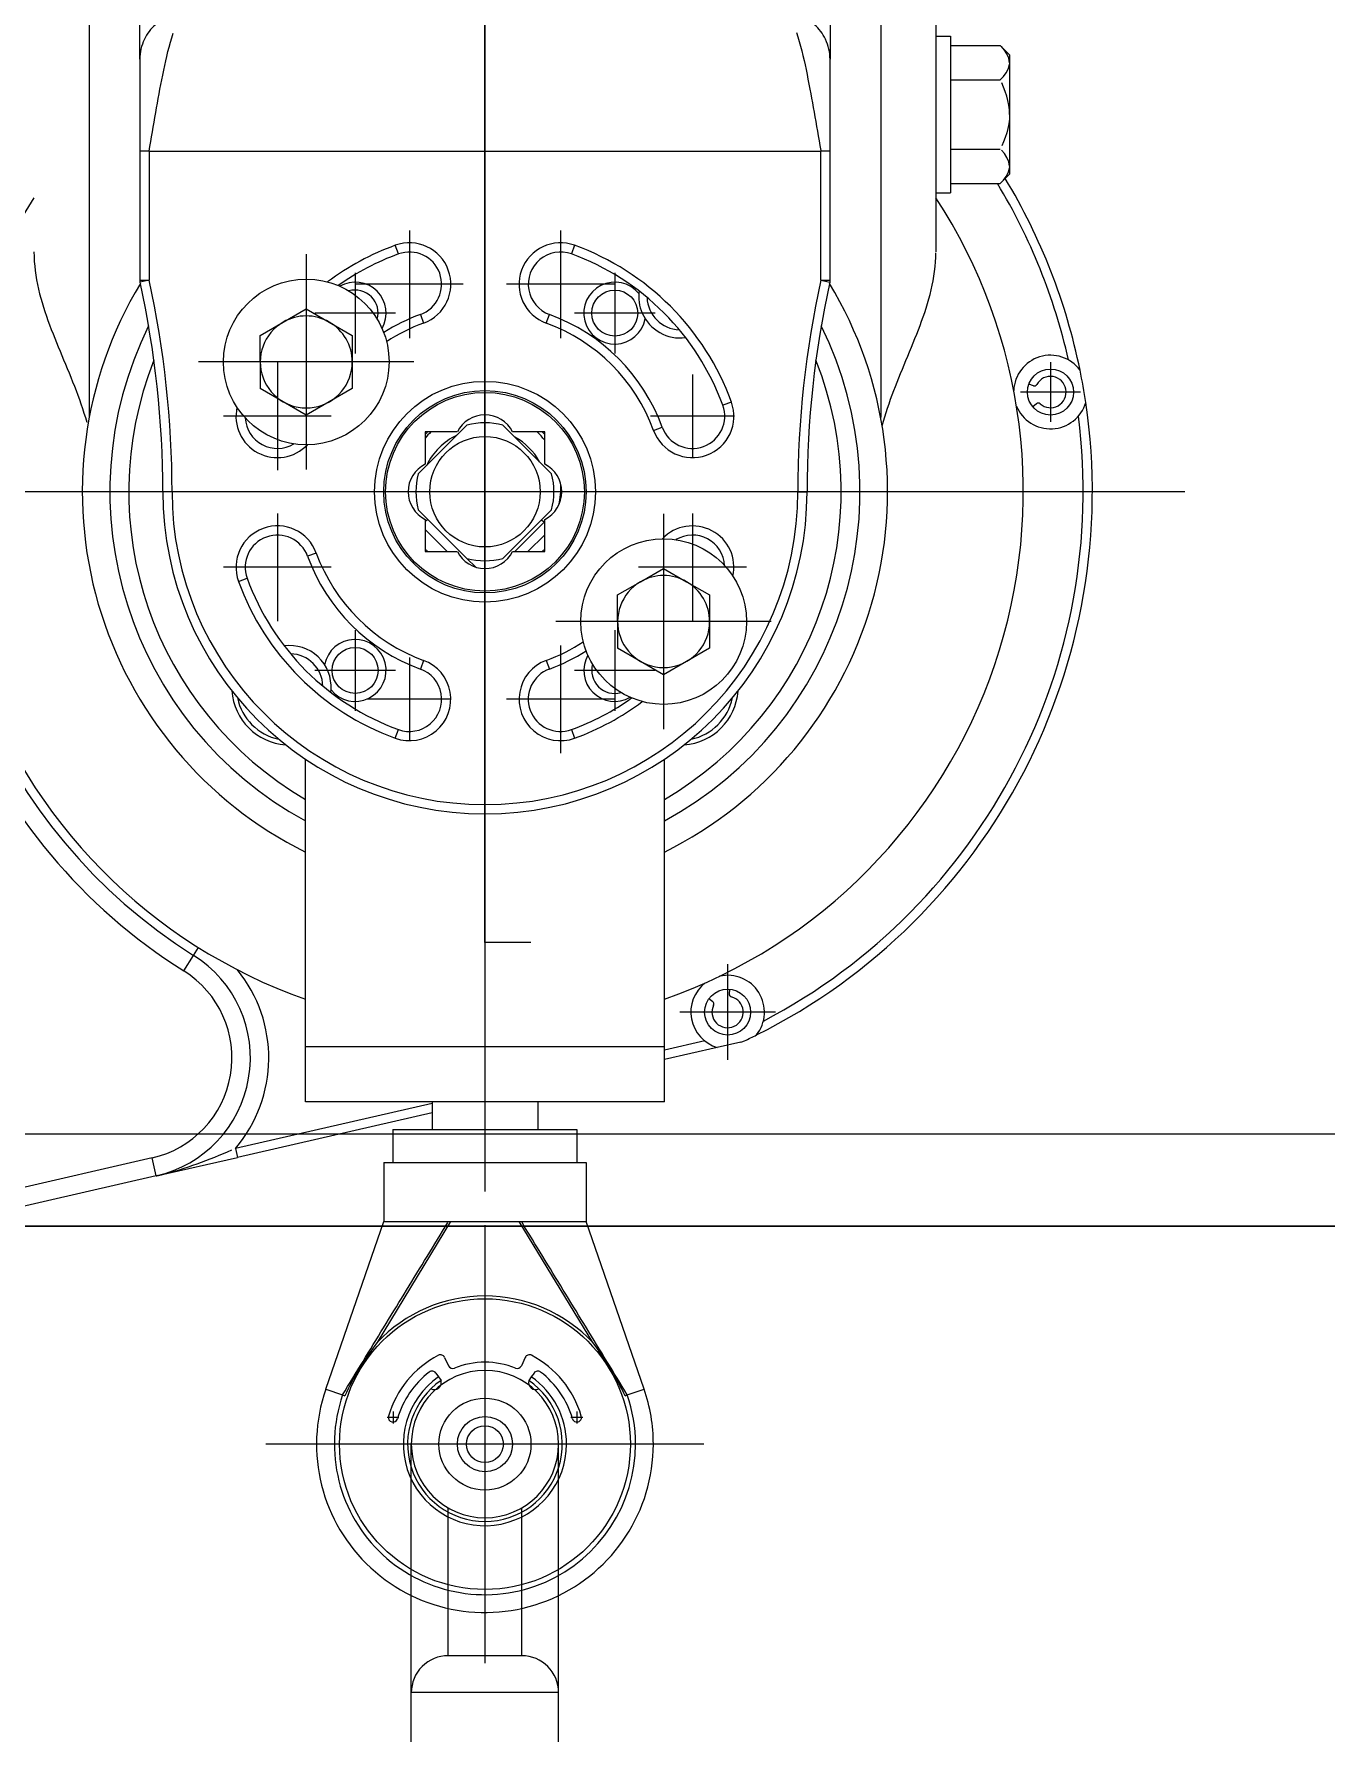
# Model space of a CAD drawing. Header units: metres. Extents: x -0.64 to 0.89, y -0.01 to 0.61.
# Drawn here: x 0.323991 to 0.326798, y 0.252328 to 0.256021 of the extents above; entities that cross this region are included whole.
import ezdxf
from ezdxf.xclip import XClip

# ---------------------------------------------------------------- set-up
doc = ezdxf.new("R2010")
doc.units = ezdxf.units.M
doc.header["$MEASUREMENT"] = 0
doc.header["$XCLIPFRAME"] = 0
doc.linetypes.add('DASHDOT', pattern=[1, 0.5, -0.25, 0, -0.25])
doc.linetypes.add('Strich 2', pattern=[0.0028222222222216, 0.0014111111111108, -0.0014111111111108])
for name, color, linetype in [('010 Aussenwände', 7, 'Continuous'), ('011_Stift 1.Grau', 7, 'Continuous'), ('015 Innenwände', 7, 'Continuous'), ('030 Bodenaufbauten', 7, 'Continuous'), ('051 Brüstung', 7, 'Continuous'), ('250 Abbildungen _ Grafiken', 7, 'Continuous')]:
    doc.layers.add(name, color=color, linetype=linetype)

# ---------------------------------------------------------------- blocks, each defined once
blk = doc.blocks.new('Zeichnung_3_2', base_point=(-2.970789108152893, 0.2078478095782649))
at = {"layer": '010 Aussenwände', "color": 7, "linetype": 'Continuous', "lineweight": 13, "ltscale": 1000}
for p, q in [((0.3249706747587522, 0.2540460521669504), (0.3249706747587522, 0.2568460539019986)), ((0.3250706759381997, 0.2540460521669504), (0.3249706747587522, 0.2540460521669504))]:
    blk.add_line(p, q, dxfattribs=at)
at = {"layer": '011_Stift 1.Grau', "color": 7, "linetype": 'Continuous', "lineweight": 13, "ltscale": 1000}
blk.add_line((0.3245806795457513, 0.253820120215625), (0.3253606793585972, 0.253820120215625), dxfattribs=at)
at = {"layer": '015 Innenwände', "color": 7, "linetype": 'Continuous', "lineweight": 13, "ltscale": 1000}
blk.add_line((0.3127566352079056, 0.2534300780684034), (0.3326584469077613, 0.2534300780684034), dxfattribs=at)
at = {"layer": '030 Bodenaufbauten', "color": 7, "linetype": 'Strich 2', "lineweight": 13, "ltscale": 1000}
blk.add_line((0.3333584489059973, 0.2536300804272983), (0.3165584478825528, 0.2536300804272983), dxfattribs=at)
at = {"layer": '051 Brüstung', "color": 7, "linetype": 'Continuous', "lineweight": 13, "ltscale": 1000}
blk.add_line((0.3326584469077613, 0.2534300780684034), (0.316876067398376, 0.2534300780684034), dxfattribs=at)
at = {"layer": '250 Abbildungen _ Grafiken', "color": 7, "linetype": 'DASHDOT', "lineweight": 13, "ltscale": 1000}
for p, q in [((0.3249706716298042, 0.2565470735296662), (0.3249706716298042, 0.2535050726950929)), ((0.3248065176286355, 0.2555941179848072), (0.3248065176286355, 0.2553601196054274)), ((0.3251348569204533, 0.2555941179848072), (0.3251348569204533, 0.2553601196054274)), ((0.3245823535329542, 0.2555422118657254), (0.3245823535329542, 0.2550742088490697)), ((0.3246885406426823, 0.2555019172728304), (0.3246885406426823, 0.2553268839193169)), ((0.3252528151327183, 0.2555019172728304), (0.3252528151327183, 0.2553268839193169)), ((0.3249235152538514, 0.2554771203595913), (0.3246895168744716, 0.2554771203595913)), ((0.3252518545456692, 0.2554771203595913), (0.3250178561662894, 0.2554771203595913)), ((0.324776057319439, 0.2554144005960737), (0.3246010239659255, 0.2554144005960737)), ((0.325340331809475, 0.2554144005960737), (0.3251652984559616, 0.2554144005960737)), ((0.324816355041282, 0.2553082103573976), (0.3243483551535745, 0.2553082103573976)), ((0.3245196337694365, 0.2553072372545563), (0.3245196337694365, 0.2550732357462284)), ((0.3261997192920626, 0.2553077879494118), (0.3261997192920626, 0.2551777895450782)), ((0.3254217376507043, 0.2552812356963208), (0.3254217376507043, 0.255099237304464)), ((0.3262647200587034, 0.2552427871827709), (0.3261347216543697, 0.2552427871827709)), ((0.3246366345236005, 0.2551902365003924), (0.3244026330152727, 0.2551902365003924)), ((0.3255127368466326, 0.2551902365003924), (0.3253307384547759, 0.2551902365003924)), ((0.3264916720470908, 0.2550260731123796), (0.3234496743414656, 0.2550260731123796)), ((0.3245196337694365, 0.2549788979627385), (0.3245196337694365, 0.2547448964544107)), ((0.3253590116292905, 0.2549779373756893), (0.3253590116292905, 0.2545099374879818)), ((0.3254217376507043, 0.2549788979627385), (0.3254217376507043, 0.2547448964544107)), ((0.3246366345236005, 0.2548618972085746), (0.3244026330152727, 0.2548618972085746)), ((0.3255387384048681, 0.2548618972085746), (0.3253047368965403, 0.2548618972085746)), ((0.3255930100086702, 0.2547439358673615), (0.3251250101209627, 0.2547439358673615)), ((0.3246885406426823, 0.2547252623054422), (0.3246885406426823, 0.2545502289519287)), ((0.3252528151327183, 0.2547252623054422), (0.3252528151327183, 0.2545502289519287)), ((0.3251348569204533, 0.2546920141035395), (0.3251348569204533, 0.2544580157241597)), ((0.324776057319439, 0.2546377456286855), (0.3246010239659255, 0.2546377456286855)), ((0.3248065176286355, 0.2546660156742521), (0.3248065176286355, 0.2544840141534472)), ((0.325340331809475, 0.2546377456286855), (0.3251652984559616, 0.2546377456286855)), ((0.3248975168245639, 0.2545750133493756), (0.3247155153037591, 0.2545750133493756)), ((0.3252518545456692, 0.2545750133493756), (0.3250178561662894, 0.2545750133493756)), ((0.3254981090145326, 0.2539990021752311), (0.3254981090145326, 0.2537910022251388)), ((0.3256021089895787, 0.2538950022001849), (0.3253941090394864, 0.2538950022001849)), ((0.3249706778877003, 0.25343187408458), (0.3249706778877003, 0.2524802733742235)), ((0.3249706810166483, 0.253164073679494), (0.3249706810166483, 0.2527480737793095)), ((0.3247839015921822, 0.2530139842997776), (0.3247579031628948, 0.2530139842997776)), ((0.3247709039420125, 0.2530269850788954), (0.3247709039420125, 0.2530009835206599)), ((0.3251834557414539, 0.2530139842997776), (0.3251574541832183, 0.2530139842997776)), ((0.3251704549623361, 0.2530269850788954), (0.3251704549623361, 0.2530009835206599)), ((0.3254464782428785, 0.2529560737294018), (0.324494877532522, 0.2529560737294018)), ((0.3251786809667406, 0.2529560737294018), (0.324762681066556, 0.2529560737294018))]:
    blk.add_line(p, q, dxfattribs=at)
at = {"layer": '250 Abbildungen _ Grafiken', "color": 7, "linetype": 'Continuous', "lineweight": 13, "ltscale": 1000}
for p, q in [((0.3241106740023483, 0.2563460730363457), (0.3241106740023483, 0.2551873703839852)), ((0.3258306723862081, 0.2563460730363457), (0.3258306723862081, 0.2551874235761019)), ((0.3259506738015451, 0.2563460730363457), (0.3259506738015451, 0.2559421665203465)), ((0.3242206846865847, 0.2559663877071457), (0.3242206846865847, 0.2562460655990021)), ((0.3257206867335561, 0.2562460655990021), (0.3257206867335561, 0.2559660654254973)), ((0.3259506738015451, 0.2560160754020652), (0.3259826735531787, 0.2560160754020652)), ((0.3259506738015451, 0.2560160754020652), (0.3259506738015451, 0.2556760745208919)), ((0.3259826735531787, 0.2560160754020652), (0.3259826735531787, 0.2556760745208919)), ((0.3242206846865847, 0.2559660654254973), (0.3242206846865847, 0.2557660661955504)), ((0.3257206867335561, 0.2557660661955504), (0.3257206867335561, 0.2559660654254973)), ((0.3259826735531787, 0.2559961846793571), (0.3259826735531787, 0.2559211306026549)), ((0.3259826735531787, 0.2559961846793571), (0.326090562810642, 0.2559961846793571)), ((0.3261106725597129, 0.2559760749302862), (0.326090562810642, 0.2559961846793571)), ((0.3261106725597129, 0.2559760749302862), (0.3261106725597129, 0.255958656076532)), ((0.3261106725597129, 0.255958656076532), (0.3261106725597129, 0.2558460733970045)), ((0.3259826735531787, 0.2559211306026549), (0.3259826735531787, 0.2557710193203022)), ((0.3259826735531787, 0.2559211306026549), (0.326090562810642, 0.2559211306026549)), ((0.3261106725597129, 0.2558460733970045), (0.3261106725597129, 0.255733490717477)), ((0.3242206846865847, 0.2557660661955504), (0.3242206846865847, 0.2554859565088642)), ((0.3242406849224742, 0.2557660661955504), (0.3242206846865847, 0.2557660661955504)), ((0.3242406849224742, 0.2557660661955504), (0.3257006864976666, 0.2557660661955504)), ((0.3242406849224742, 0.2557660661955504), (0.3242406849224742, 0.2554859565088642)), ((0.3257006864976666, 0.2554859565088642), (0.3257006864976666, 0.2557660661955504)), ((0.3257206867335561, 0.2557660661955504), (0.3257006864976666, 0.2557660661955504)), ((0.3257206867335561, 0.2554859565088642), (0.3257206867335561, 0.2557660661955504)), ((0.3259506738015451, 0.2557499834026106), (0.3259506738015451, 0.2555473214378793)), ((0.3259826735531787, 0.2557710193203022), (0.3259826735531787, 0.2556959621146518)), ((0.3259826735531787, 0.2557710193203022), (0.326090562810642, 0.2557710193203022)), ((0.3261106725597129, 0.2557160749926709), (0.326090562810642, 0.2556959621146518)), ((0.3261106725597129, 0.255733490717477), (0.3261106725597129, 0.2557160749926709)), ((0.3259506738015451, 0.2556760745208919), (0.3259826735531787, 0.2556760745208919)), ((0.3259826735531787, 0.2556959621146518), (0.326090562810642, 0.2556959621146518)), ((0.3247825749182121, 0.2555428971053468), (0.3247757350377906, 0.2555616926962397)), ((0.3251656363823502, 0.2555616926962397), (0.3251587965019287, 0.2555428971053468)), ((0.3242206846865847, 0.2554859565088642), (0.3242406849224742, 0.2554859565088642)), ((0.3242406849224742, 0.2554859565088642), (0.324221154028791, 0.2554816604632014)), ((0.3257006864976666, 0.2554859565088642), (0.3257202173913497, 0.2554816604632014)), ((0.3257006864976666, 0.2554859565088642), (0.3257206867335561, 0.2554859565088642)), ((0.3245323529432305, 0.2553948133813259), (0.3245823535329542, 0.2554236810559686)), ((0.3245823535329542, 0.2554236810559686), (0.3246323541226779, 0.2553948133813259)), ((0.3248304572101109, 0.2554113404848878), (0.3248372970905324, 0.2553925480229429)), ((0.3251040743296084, 0.2553925480229429), (0.3251109142100299, 0.2554113404848878)), ((0.3244823523535068, 0.2553659457066831), (0.3245323529432305, 0.2553948133813259)), ((0.3246323541226779, 0.2553948133813259), (0.3246823547124016, 0.2553659457066831)), ((0.3244823523535068, 0.2553082103573976), (0.3244823523535068, 0.2553659457066831)), ((0.3246823547124016, 0.2553659457066831), (0.3246823547124016, 0.2553082103573976)), ((0.3244823523535068, 0.2553082103573976), (0.3244823523535068, 0.2552504750081121)), ((0.3246823547124016, 0.2553082103573976), (0.3246823547124016, 0.2552504750081121)), ((0.3261625567761584, 0.2552563136251599), (0.3261527350082521, 0.2552598900127728)), ((0.3245323529432305, 0.2552216073334693), (0.3244823523535068, 0.2552504750081121)), ((0.3245823535329542, 0.2551927396588266), (0.3245323529432305, 0.2552216073334693)), ((0.3246323541226779, 0.2552216073334693), (0.3245823535329542, 0.2551927396588266)), ((0.3246823547124016, 0.2552504750081121), (0.3246323541226779, 0.2552216073334693)), ((0.3255063099873527, 0.2552210190912373), (0.3254875175254077, 0.2552141792108158)), ((0.3261694248171123, 0.2552173676088714), (0.3261614178390708, 0.2552106497574235)), ((0.3248258420117477, 0.255065084836577), (0.3249316724213989, 0.2551709152462281)), ((0.3248406794833666, 0.2551560746456613), (0.3248406794833666, 0.255086073820048)), ((0.3249106771800318, 0.2551560746456613), (0.3248406794833666, 0.2551560746456613)), ((0.3250096896118977, 0.2551709152462281), (0.3251155200215489, 0.255065084836577)), ((0.325100679420982, 0.2551560746456613), (0.3250306785953687, 0.2551560746456613)), ((0.325100679420982, 0.255086073820048), (0.325100679420982, 0.2551560746456613)), ((0.3253371653140558, 0.2551594539095474), (0.3253559609049488, 0.255166293789969)), ((0.3242906855121979, 0.2550260668544835), (0.3242706852763084, 0.2550260668544835)), ((0.3256506859079429, 0.2550260668544835), (0.3256706861438324, 0.2550260668544835)), ((0.3249316724213989, 0.254881237236427), (0.3248258420117477, 0.2549870676460781)), ((0.3248473722291001, 0.2549655351325055), (0.3248406784929481, 0.2549616702249908)), ((0.3248406794833666, 0.2549660724047111), (0.3248406794833666, 0.2548960747080459)), ((0.3251155200215489, 0.2549870676460781), (0.3250096896118977, 0.254881237236427)), ((0.3251006782676114, 0.2549593874475066), (0.3250925392687956, 0.2549640863240556)), ((0.325100679420982, 0.2548960747080459), (0.325100679420982, 0.2549660724047111)), ((0.3248406763544186, 0.2549438881630877), (0.3248884898094604, 0.2548960747080459)), ((0.3250357662648863, 0.2548960747080459), (0.325099662512868, 0.2549599740849757)), ((0.3250640488262451, 0.2548960747080459), (0.3251006762920339, 0.2549327021738348)), ((0.324604206106085, 0.2548926797994195), (0.324585410515192, 0.2548858399189979)), ((0.3248406794833666, 0.2548960747080459), (0.3249106771800318, 0.2548960747080459)), ((0.3250306785953687, 0.2548960747080459), (0.325100679420982, 0.2548960747080459)), ((0.3249316411319185, 0.2548812090758946), (0.3249507496176158, 0.2548621005901973)), ((0.3253090110395668, 0.2548305388912898), (0.3253590116292905, 0.2548594065659325)), ((0.3253590116292905, 0.2548594065659325), (0.3254090090900661, 0.2548305388912898)), ((0.3244350614327881, 0.2548311146177297), (0.3244538538947331, 0.2548379544981512)), ((0.325259010449843, 0.254801671216647), (0.3253090110395668, 0.2548305388912898)), ((0.3254090090900661, 0.2548305388912898), (0.3254590096797899, 0.254801671216647)), ((0.325259010449843, 0.2547439358673615), (0.325259010449843, 0.254801671216647)), ((0.3254590096797899, 0.254801671216647), (0.3254590096797899, 0.2547439358673615)), ((0.325259010449843, 0.2547439358673615), (0.325259010449843, 0.254686200518076)), ((0.3254590096797899, 0.2547439358673615), (0.3254590096797899, 0.254686200518076)), ((0.3253090110395668, 0.2546573328434333), (0.325259010449843, 0.254686200518076)), ((0.3254590096797899, 0.254686200518076), (0.3254090090900661, 0.2546573328434333)), ((0.3248372970905324, 0.2546595856860241), (0.3248304572101109, 0.2546407932240791)), ((0.3251040743296084, 0.2546595856860241), (0.3251109142100299, 0.2546407932240791)), ((0.3253590116292905, 0.2546284651687906), (0.3253090110395668, 0.2546573328434333)), ((0.3254090090900661, 0.2546573328434333), (0.3253590116292905, 0.2546284651687906)), ((0.3247757350377906, 0.2544904410127272), (0.3247825749182121, 0.2545092366036201)), ((0.3251587965019287, 0.2545092366036201), (0.3251656363823502, 0.2544904410127272)), ((0.3245806795457513, 0.2537000749950155), (0.3245806795457513, 0.2544447802739388)), ((0.3253606793585972, 0.2537000749950155), (0.3253606793585972, 0.2544447708870946)), ((0.3243163992072134, 0.2539845276615851), (0.3243376791828524, 0.2540184016530963)), ((0.3243376791828524, 0.2540184016530963), (0.3243483144772499, 0.2540353323909559)), ((0.3255024645102081, 0.253944811924078), (0.3255015539863276, 0.2539343987849917)), ((0.3254657118864975, 0.2539176870734952), (0.3254571510846525, 0.2539236821379451)), ((0.3254482429695746, 0.2538324451419655), (0.3253606762296493, 0.2538123917139593)), ((0.3254756775860138, 0.2538182115573189), (0.3253606762296493, 0.2537918720726947)), ((0.3255267169864877, 0.2538299013072067), (0.3254756775860138, 0.2538182115573189)), ((0.3248556765313357, 0.2536967301495577), (0.3244284624813659, 0.2535988848153117)), ((0.3248556765313357, 0.2536762136372411), (0.3244329243612749, 0.2535793883400571)), ((0.3249706778877003, 0.2537000749950155), (0.3245806795457513, 0.2537000749950155)), ((0.3248556796602838, 0.2537000749950155), (0.3248556796602838, 0.253640074287347)), ((0.3253606793585972, 0.2537000749950155), (0.3249706778877003, 0.2537000749950155)), ((0.3250856792440648, 0.2537000749950155), (0.3250856792440648, 0.253640074287347)), ((0.3247706786577534, 0.253640074287347), (0.3251706771176471, 0.253640074287347)), ((0.3247706786577534, 0.253640074287347), (0.3247706786577534, 0.2535680740639344)), ((0.3251706771176471, 0.253640074287347), (0.3251706771176471, 0.2535680740639344)), ((0.3244284624813659, 0.2535988848153117), (0.3244329243612749, 0.2535793883400571)), ((0.3242475029002594, 0.2535779584108016), (0.3239336475089316, 0.2535060739584666)), ((0.3242564329179735, 0.2535389654602924), (0.3242475029002594, 0.2535779584108016)), ((0.3242598184397558, 0.253539741439407), (0.3244329243612749, 0.2535793883400571)), ((0.3247506784218639, 0.2535680740639344), (0.3251906773535366, 0.2535680740639344)), ((0.3247506784218639, 0.2535680740639344), (0.3247506784218639, 0.2534400750574001)), ((0.3251906773535366, 0.2535680740639344), (0.3251906773535366, 0.2534400750574001)), ((0.3242564329179735, 0.2535389654602924), (0.3239381688388534, 0.2534660766156357)), ((0.3242564317704741, 0.2535389669204993), (0.3242578135635554, 0.2535392849775672)), ((0.3242564317704741, 0.2535389669204993), (0.3242578135635554, 0.2535392849775672)), ((0.3242598247337778, 0.2535397441569462), (0.324257698680066, 0.2535392573204309)), ((0.3246247445210379, 0.2530755995446362), (0.3247506784218639, 0.2534400750574001)), ((0.3247506784218639, 0.2534400750574001), (0.3251906773535366, 0.2534400750574001)), ((0.3253166112543627, 0.2530755995446362), (0.3251906773535366, 0.2534400750574001)), ((0.3248831393083073, 0.2531444895936942), (0.3248915749522306, 0.2531263291792538)), ((0.3250582195960414, 0.2531444895936942), (0.3250497808231699, 0.2531263291792538)), ((0.3248640089199737, 0.2531105561521702), (0.3248698976001902, 0.2531020266398055)), ((0.324869897902917, 0.2531020267157136), (0.324875220483348, 0.2530943188845619)), ((0.3250714588576433, 0.2531020267157137), (0.3250661366317913, 0.253094318884562)), ((0.3250773499843749, 0.2531105561521702), (0.3250714581752104, 0.2531020266398055)), ((0.3246247445210379, 0.2530755995446362), (0.3246613250526061, 0.2530629617234914)), ((0.3246613499731374, 0.2530629524567395), (0.3246613247870975, 0.2530629611590058)), ((0.3246613247870975, 0.2530629611590058), (0.3246661559347848, 0.2530607065994377)), ((0.3252752008257769, 0.2530607065994379), (0.3252800320560247, 0.253062961159006)), ((0.3252800067850847, 0.2530629507278471), (0.3252752008257769, 0.2530607065994379)), ((0.3252800307227945, 0.2530629617234914), (0.3253166112543627, 0.2530755995446362)), ((0.3248106822584805, 0.2528760727858438), (0.3248106822584805, 0.2529560737294018)), ((0.3251306829037642, 0.2528760727858438), (0.3251306829037642, 0.2529560737294018)), ((0.3248106822584805, 0.2524160736182816), (0.3248106822584805, 0.2528760727858438)), ((0.3251306829037642, 0.2524160736182816), (0.3251306829037642, 0.2528760727858438)), ((0.3248906832020384, 0.2524960745618395), (0.3248906832020384, 0.252817367462665)), ((0.3250506819602063, 0.2524960745618395), (0.3250506819602063, 0.252817367462665)), ((0.3250506819602063, 0.2524960745618395), (0.3248906832020384, 0.2524960745618395)), ((0.3251306829037642, 0.2524160736182816), (0.3248106822584805, 0.2524160736182816)), ((0.3248106822584805, 0.2520760727371083), (0.3248106822584805, 0.2524160736182816)), ((0.3251306829037642, 0.2520760727371083), (0.3251306829037642, 0.2524160736182816))]:
    blk.add_line(p, q, dxfattribs=at)
at = {"layer": '250 Abbildungen _ Grafiken', "color": 7, "linetype": 'Continuous', "lineweight": 13, "ltscale": 1000, "flags": 128}
for points in [[(0.3242406859148459, 0.2557660667408033), (0.3242424836567652, 0.2557766541154518), (0.3242442826769723, 0.2557872358085601), (0.3242460842380006, 0.2557978059677509), (0.3242478895868617, 0.2558083584973658), (0.3242496999567779, 0.2558188869963965), (0.3242515165689399, 0.255829384696416), (0.3242533406342312, 0.2558398443995097), (0.3242551733549877, 0.2558502584162065), (0.324257015926726, 0.2558606185034102), (0.3242588695398947, 0.2558709158023301), (0.3242607353816123, 0.255881140776413), (0.3242626146374121, 0.2558912831492735), (0.3242645084929818, 0.2559013318426254), (0.3242664181359083, 0.2559112749142133), (0.3242683447574168, 0.2559210994957432), (0.3242704850796954, 0.2559317531107929), (0.3242726489968724, 0.2559422266495086), (0.3242748381249525, 0.2559524985594841), (0.3242770540959818, 0.2559625455508254), (0.3242792985608576, 0.255972342496188), (0.3242817815310906, 0.2559827130400026), (0.3242843026070936, 0.2559927158518522), (0.324287079377473, 0.2560030896862981), (0.3242899064136466, 0.2560129275321083), (0.3242930105404982, 0.2560228527119806)], [(0.3256477783871961, 0.25602461108035), (0.325650931138612, 0.2560147020723178), (0.3256537952381806, 0.2560048736116067), (0.3256565998116869, 0.2559945175860269), (0.3256591375241822, 0.2559845491742816), (0.3256616281883478, 0.2559742380193593), (0.3256640742809651, 0.2559636267042517), (0.3256662799718724, 0.255953666874863), (0.3256684535983143, 0.2559435075833167), (0.3256705983901931, 0.2559331662454836), (0.3256727168056379, 0.2559226611894285), (0.3256748107333274, 0.255912011323696), (0.3256768821083065, 0.2559012334010819), (0.3256787472661475, 0.2558913366503988), (0.3256805969150403, 0.2558813561963879), (0.325682432558231, 0.2558713008993943), (0.3256842556928965, 0.2558611787509963), (0.3256860677996953, 0.2558509970248098), (0.3256878703323323, 0.2558407624272945), (0.3256896647071064, 0.2558304812485591), (0.3256914522924697, 0.2558201595131666), (0.3256932343985843, 0.2558098031309401), (0.3256950122668743, 0.2557994180477682), (0.3256967870595875, 0.2557890103964102), (0.3256985598493443, 0.2557785866473017), (0.3257003316087008, 0.2557681537593602)], [(0.3261106730825261, 0.2559586572925412), (0.3261091757185901, 0.2559685513909603), (0.3261051745168588, 0.255977761573452), (0.3260995051587465, 0.2559861728577878), (0.3260929235159704, 0.255993764222179)], [(0.3260905620375447, 0.2559211296824149), (0.326097369847961, 0.2559285085361256), (0.3261034650604384, 0.2559367140670884), (0.3261081253398586, 0.2559457257779434), (0.3261105220306755, 0.2559555229448243)], [(0.3261106731075341, 0.2558460741474203), (0.3261102746082067, 0.2558562608357541), (0.3261090860055429, 0.2558664497566381), (0.326107172654976, 0.2558764447060833), (0.3261046093008453, 0.2558862408316682), (0.3261014768095358, 0.2558958296778594), (0.3260978581843932, 0.255905201994422), (0.3260937454094464, 0.2559145412819646)], [(0.3261106731075341, 0.2558460741474203), (0.3261102746082067, 0.2558358874590865), (0.3261090860055429, 0.2558256985382027), (0.326107172654976, 0.2558157035887575), (0.3261046093008453, 0.2558059074631726), (0.3261014768095358, 0.2557963186169815), (0.3260978581843932, 0.2557869463004188), (0.3260937454094464, 0.2557776070128761)], [(0.3261106730825261, 0.2557334906875571), (0.3261091757185901, 0.2557433847859764), (0.3261051745168588, 0.255752594968468), (0.3260995051587465, 0.255761006252804), (0.3260929235159704, 0.2557685976171951)], [(0.3260905620375447, 0.255695963077431), (0.326097369847961, 0.2557033419311416), (0.3261034650604384, 0.2557115474621044), (0.3261081253398586, 0.2557205591729595), (0.3261105220306755, 0.2557303563398402)], [(0.3239906731075339, 0.2555473226486233), (0.3239908414051427, 0.2555371300260184), (0.3239913437971693, 0.2555268846764323), (0.3239921749852184, 0.2555165933524842), (0.3239932793961979, 0.2555066455313837), (0.3239946739391182, 0.255496665918807), (0.3239963491331688, 0.2554866591848889), (0.3239982941881592, 0.2554766296121264), (0.3240004971245676, 0.2554665811234402), (0.3240029448935857, 0.2554565173102374), (0.3240055163824485, 0.2554468291784909), (0.3240082881258437, 0.2554371326056399), (0.32401124635475, 0.2554274300251467), (0.3240143783433842, 0.255417718724428), (0.3240176727805695, 0.2554079915817652), (0.3240211126916668, 0.2553982577182127), (0.3240246795309636, 0.2553885275470791), (0.3240283610856207, 0.2553787931183883), (0.3240319972979244, 0.2553694244099073), (0.3240357220753087, 0.2553600274867336), (0.3240395184650824, 0.2553506113552436), (0.3240433677675725, 0.2553411890236206), (0.324047253585027, 0.2553317676326581), (0.3240511654588834, 0.2553223396109844), (0.3240550941886391, 0.2553128944983479), (0.3240590280388087, 0.2553034284123866), (0.324062955582415, 0.2552939369689647), (0.3240668649860496, 0.2552844170783147), (0.324070743802694, 0.2552748674645223), (0.3240745795051923, 0.255265287366948), (0.3240783597253145, 0.255255676084037), (0.3240820726337157, 0.255246032194924), (0.3240857073394912, 0.255236352694815), (0.3240892533274318, 0.2552266343297145), (0.324092699991541, 0.255216874822102), (0.3240960367781636, 0.2552070727099549), (0.3240992534503246, 0.2551972267862133), (0.3241023402199201, 0.2551873357736889), (0.3241052876544717, 0.255177398749707)], [(0.3258338359610256, 0.2551695205893489), (0.3258365819799138, 0.2551792027176651), (0.3258394664955624, 0.2551888417765797), (0.3258424811334413, 0.2551984381319511), (0.3258456171055015, 0.2552079922896636), (0.3258488652778708, 0.2552175049828421), (0.3258522162385602, 0.2552269772590656), (0.3258556603651654, 0.2552364105675823), (0.3258591878925681, 0.2552458068465234), (0.3258627895177226, 0.2552551699299245), (0.3258664604833386, 0.2552645154105858), (0.3258701893271327, 0.2552738427177798), (0.3258739576373801, 0.2552831347345728), (0.325877754883749, 0.2552923944449303), (0.3258816475843687, 0.2553018106050428), (0.3258856284057337, 0.25531139461814), (0.3258895547346827, 0.2553208338689489), (0.3258935464779875, 0.2553304488315679), (0.3258974914066135, 0.2553400033996232), (0.3259013855431139, 0.2553495210410973), (0.325905216355757, 0.2553590052302518), (0.3259089746779038, 0.2553684679316426), (0.325912652620056, 0.2553779243052097), (0.3259162414818917, 0.2553873874113666), (0.3259197296643221, 0.2553968629160904), (0.3259231009700594, 0.2554063449430056), (0.3259263455000156, 0.2554158480167842), (0.3259294495708107, 0.2554253726930072), (0.3259325138584623, 0.2554353030043978), (0.3259353750720382, 0.2554451915380955), (0.3259380289343974, 0.2554550656784444), (0.3259404637030152, 0.2554649305286176), (0.3259426668781957, 0.2554747878328106), (0.325944625669413, 0.2554846354980682), (0.3259463953403001, 0.2554948929603614), (0.3259478723511395, 0.2555051229649654), (0.3259490460700798, 0.2555153189954915), (0.3259499077940737, 0.2555254770632271), (0.3259504504004624, 0.2555355908545229), (0.3259506685513434, 0.2555456514858948)], [(0.3242578134730447, 0.2535392850105388), (0.3242677123811886, 0.2535416511761459), (0.3242775680520498, 0.253544161285936), (0.324287388863528, 0.2535468157309684), (0.3242971884479906, 0.2535496157933225), (0.3243069803459018, 0.253552562256749), (0.324316769188937, 0.2535556528358558), (0.3243265440210568, 0.2535588792960742), (0.3243360102453101, 0.2535621322113174), (0.3243454696569792, 0.2535655027096175), (0.324354929960363, 0.253568986364438), (0.3243643997561065, 0.2535725785059466), (0.3243738872719693, 0.253576273741028), (0.3243833990935872, 0.2535800654732973), (0.3243929388952305, 0.2535839454231122), (0.3244022068545727, 0.253587778378457), (0.3244114976198458, 0.2535916731211318), (0.3244209175803805, 0.2535956642909297)], [(0.3246613247870678, 0.2530629611589323), (0.3246668403630295, 0.2530720320372095), (0.3246722550864325, 0.2530809327988621), (0.32467779179348, 0.2530900298417258), (0.3246833716604764, 0.2530991938998697), (0.3246889524626582, 0.2531083559004441), (0.3246945336053924, 0.2531175151701754), (0.3247001146039783, 0.253126671196243), (0.3247056950764629, 0.2531358236152444), (0.3247112747364613, 0.2531449722021592), (0.3247168533859806, 0.2531541168593145), (0.3247224309082313, 0.2531632576053491), (0.3247280072604544, 0.2531723945641781), (0.3247335824667337, 0.2531815279539579), (0.3247391566108222, 0.2531906580760503), (0.3247447298289536, 0.2531997853039877), (0.3247503023026699, 0.2532089100724376), (0.3247558742516325, 0.2532180328661667), (0.3247614459264505, 0.2532271542090065), (0.3247670176014892, 0.2532362746528171), (0.3247725895677007, 0.2532453947664523), (0.3247781621254346, 0.2532545151247241), (0.3247837355772609, 0.2532636362973674), (0.3247893102207891, 0.2532727588380045), (0.3247948863414867, 0.2532818832731101), (0.3248004642055018, 0.2532910100909753), (0.3248060440524765, 0.2533001397306731), (0.3248116260883709, 0.2533092725710221), (0.3248172104782796, 0.253318408919552), (0.3248227973392548, 0.2533275490014677), (0.3248283867331203, 0.2533366929486142), (0.3248339786592958, 0.2533458407884411), (0.3248395730476128, 0.2533549924329672), (0.3248451697511361, 0.2533641476677455), (0.3248507685389805, 0.2533733061408274), (0.3248563690891335, 0.2533824673517275), (0.324861970981273, 0.2533916306403884), (0.3248675736895841, 0.2534007951761452), (0.3248731767249438, 0.2534099600095831), (0.3248787799885604, 0.2534191247431459), (0.3248843830264985, 0.253428289696933), (0.3248899857889755, 0.2534374549165805)], [(0.3248960618733809, 0.2534400713557602), (0.3247362990679532, 0.2531768734365564)], [(0.325205057775193, 0.2531768734365106), (0.3250452949697276, 0.2534400713557515)], [(0.3252800320560554, 0.2530629611589326), (0.3252745162339923, 0.2530720324419945), (0.3252691013113536, 0.2530809335307341), (0.3252635645950184, 0.2530900305885282), (0.3252579847352277, 0.2530991946345374), (0.3252524039407141, 0.2531083566222521), (0.3252468228062573, 0.2531175158781573), (0.3252412418166699, 0.2531266718892486), (0.325235661353982, 0.2531358242919935), (0.3252300817046252, 0.2531449728612915), (0.3252245030666159, 0.2531541174994346), (0.3252189255567344, 0.2531632582250688), (0.3252133492177136, 0.2531723951621538), (0.3252077740254187, 0.2531815285289247), (0.3252021998960326, 0.2531906586268515), (0.325196626693236, 0.2531997858296007), (0.325191054235392, 0.2532089105719957), (0.3251854823027309, 0.2532180333389775), (0.3251799106445303, 0.2532271546545649), (0.3251743389863, 0.253236275070816), (0.325168767036967, 0.2532453951567882), (0.3251631944960529, 0.2532545154874994), (0.3251576210608635, 0.253263636632888), (0.3251520464336672, 0.2532727591467743), (0.3251464703288813, 0.2532818835558207), (0.3251408924802517, 0.2532910103484924), (0.3251353126480412, 0.2533001399640184), (0.3251297306262053, 0.253309272781352), (0.3251241462495846, 0.253318409108131), (0.3251185594010786, 0.2533275491696393), (0.3251129700188327, 0.2533366930977667), (0.3251073781034273, 0.2533458409199704), (0.3251017837250472, 0.2533549925482347), (0.3250961870306801, 0.2533641477680324), (0.3250905882512876, 0.2533733062272853), (0.3250849877089959, 0.253382467425325), (0.3250793858242735, 0.253391630701853), (0.3250737831231199, 0.2534007952259021), (0.325068180094843, 0.2534099600477354), (0.3250625768383193, 0.2534191247696876), (0.3250569738074915, 0.2534282897118609), (0.3250513710521186, 0.2534374549198992)]]:
    blk.add_lwpolyline(points, dxfattribs=at)
at = {"layer": '250 Abbildungen _ Grafiken', "color": 7, "linetype": 'Continuous', "lineweight": 13, "ltscale": 1000}
for centre, radius in [((0.3245823537017603, 0.2553082103867573), 0.0001800000000000068), ((0.3252528153426604, 0.2554144016229572), 4.999999999999005e-05), ((0.3249706859148471, 0.2550260667408036), 0.0002400000000000091), ((0.3261997202160707, 0.2552427881101376), 4.999999999999005e-05), ((0.3249706859148471, 0.2550260667408036), 0.0002199999999999847), ((0.3249706784215598, 0.2550260734656571), 0.000215999999999994), ((0.3249706801403107, 0.2550260751844071), 0.0001200000000000046), ((0.3253590100163608, 0.2547439365445568), 0.0001800000000000068), ((0.3246885415004606, 0.254637745308357), 4.999999999999005e-05), ((0.3254981077309642, 0.2538950030661872), 4.999999999999005e-05), ((0.3249706784215611, 0.2529560734656571), 0.0003160000000000096), ((0.3249706817177049, 0.2529560735059403), 0.0001000000000000156), ((0.3249706817177049, 0.2529560735059403), 6.000000000000228e-05), ((0.3249706817177049, 0.2529560735059403), 4.000000000001336e-05)]:
    blk.add_circle(centre, radius, dxfattribs=at)
for centre, radius, start, end in [((0.324320662797001, 0.2559660842674659), 9.997147459054199e-05, 131.2414323489979, 154.289763702514), ((0.325620709032691, 0.2559660842674657), 9.99714745916705e-05, 25.7102362973272, 48.7585676515692), ((0.3243206859148464, 0.2559660667408049), 9.99999999999092e-05, 154.2864599014905, 180), ((0.3256206859148465, 0.2559660667408026), 9.99999999999096e-05, 0, 25.71354010001173), ((0.3249706801403112, 0.2550260751844107), 0.001319999999999549, 11.55671288378807, 31.05114621710649), ((0.3249706731075346, 0.2550260741474201), 0.001170000000000249, 146.8882637514014, 250.5290207368931), ((0.3249706731075346, 0.2550260741474198), 0.001169999999999868, 289.4714620062187, 33.11173624867204), ((0.3249706801403649, 0.2550260751844927), 0.00129999999991826, 12.73495935631347, 31.01741396276011), ((0.3249706859148453, 0.2550260667408035), 0.0005699999999997466, 109.9999999999248, 126.8601952373825), ((0.3248065162449563, 0.2554771191983826), 9.00000000000056e-05, 290.0000007409911, 109.9999992590779), ((0.3251348555836437, 0.2554771191987733), 9.000000000567753e-05, 69.99999999396375, 249.9999999939618), ((0.3249706859147894, 0.2550260667407475), 0.0005700000000710325, 20.00000000468122, 69.99999999526676), ((0.3249706859148476, 0.2550260667408045), 0.0005499999999998054, 110.0000000002128, 125.4260789863487), ((0.3248065162449563, 0.2554771191983826), 7.000000000012377e-05, 290.0000009529876, 109.9999990476706), ((0.3251348555836424, 0.2554771191987809), 6.99999999999502e-05, 70.00000000011435, 250.0000000001144), ((0.3249706859148471, 0.2550260667408036), 0.0005499999999997398, 20.00000000003385, 70.00000000010087), ((0.3242406859148468, 0.2554859580323048), 2.000000000009549e-05, 180, 192.4098056521175), ((0.3221506859148464, 0.2550260667408024), 0.00211999999999989, 0, 12.40980565543628), ((0.3221506859148464, 0.2550260667408036), 0.002139999999999418, 0, 12.40980565540691), ((0.3246885415004424, 0.2554144016229448), 6.732050808566013e-05, 330.2424174912605, 119.7593365904177), ((0.3252528153426595, 0.2554144016229276), 6.732050805381697e-05, 38.95114302692977, 349.427801541313), ((0.3277906859148461, 0.2550260667408041), 0.002139999999999418, 167.5901943445931, 180), ((0.3277906859148461, 0.255026066740803), 0.00211999999999989, 167.5901943445637, 180), ((0.3257006859148461, 0.2554859580323054), 2.000000000009549e-05, 347.5901943478824, 0), ((0.3249706784215598, 0.2550260734656574), 0.000874999999999857, 148.8533541169455, 243.530945411495), ((0.3246885415004601, 0.2554144016229566), 5.000000000036812e-05, 344.2933943303353, 105.7083521324875), ((0.3253949424902705, 0.2554503375343565), 9.000000001106548e-05, 172.4028313605215, 203.5336694896444), ((0.3253949424902718, 0.2554503375343689), 7.199999999970237e-05, 181.5115999589903, 268.4902984086371), ((0.3249706784215611, 0.2550260734656565), 0.0008749999999992866, 296.4690406480925, 31.14533088787414), ((0.3245823537017603, 0.2553082103867573), 9.999999999991835e-05, 0, 119.9999999999964), ((0.3249706859148462, 0.2550260667408037), 0.0004099999999998311, 109.999999999989, 122.4556221891968), ((0.3249706859148471, 0.2550260667408037), 0.0004099999999996762, 20.00000000001712, 70.00000000008819), ((0.3253949424902656, 0.2554503375343938), 9.000000001582806e-05, 203.5336695012377, 277.5990734784347), ((0.3249706784215656, 0.2550260734656579), 0.0008150000000087114, 153.739703816091, 241.4107138267056), ((0.3245823537017603, 0.2553082103867573), 9.999999999991835e-05, 119.9999999999964, 0), ((0.3249706859148476, 0.2550260667408044), 0.0003899999999996899, 110.0000000002295, 123.2440428109996), ((0.324970685915063, 0.2550260667410197), 0.0003899999997104057, 19.99999998022465, 70.00000001993767), ((0.3249706784215656, 0.2550260734656585), 0.0008150000000088839, 298.5892774534112, 26.25862180749511), ((0.3249706801404266, 0.255026075184461), 0.001230000000109322, 166.8416976683476, 237.8637413060568), ((0.3249706801403116, 0.2550260751844092), 0.00119000000000063, 166.8416976646265, 237.8637413089149), ((0.3249706784215656, 0.2550260734656477), 0.0007740000000048619, 158.3373585932645, 239.7432302614421), ((0.3249706784215656, 0.2550260734656475), 0.0007740000000044267, 300.2567604048253, 21.66051648295256), ((0.3261997202160716, 0.2552427881101396), 7.999999999720012e-05, 36.6312030571878, 177.5987591363198), ((0.3261646098995161, 0.255261952286912), 5.999999999872256e-06, 250.0000000019178, 331.3730734404843), ((0.3261997202160698, 0.255242788110136), 3.40000000001664e-05, 228.6269265583679, 151.3730734415289), ((0.3249706801403143, 0.255026075184395), 0.001319999999999359, 8.443287116780926, 11.55671288448665), ((0.3254217383721265, 0.255190236411496), 9.000000000533265e-05, 200.0000012896543, 19.99999872238737), ((0.3245196334568696, 0.2551902364095999), 9.000000000024953e-05, 167.5554915375538, 316.4503134286479), ((0.3245196334568692, 0.2551902364095996), 7.000000000011954e-05, 183.054015584169, 300.9518055900605), ((0.3249706784215478, 0.255125924817005), 6.714864865499017e-05, 26.67849781696797, 153.3215021830659), ((0.3254217383728237, 0.2551902364096001), 7.000000000000565e-05, 200.0000000000316, 20.00000000003159), ((0.3249706801403116, 0.2550260751844091), 0.001320000000000104, 296.5567128838469, 8.443287116158764), ((0.3249706801403116, 0.2550260751844088), 0.001299999999999926, 297.7349593590081, 7.265040641027946), ((0.3261997202160716, 0.2552427881101398), 7.999999999715452e-05, 202.4011993618104, 343.3687969541418), ((0.3261732818451781, 0.2552127712391362), 6.00000000010408e-06, 48.62692655643455, 130.0000000000379), ((0.3249706801403152, 0.2550260751844111), 0.0001800000000004608, 133.762230230078, 136.2393302248862), ((0.3249687011198663, 0.2550355843756266), 0.000166999999999289, 133.8221998505714, 140.0498484989798), ((0.324966722099421, 0.2550260751844066), 0.0001353554196841264, 115.0104125796398, 154.9900101747879), ((0.3249706801403107, 0.2550260751844071), 0.0001500000000000028, 74.92643486655133, 105.0735651334513), ((0.324968701119865, 0.2550355843756249), 0.000167000000000586, 37.78804917815431, 46.17780014986326), ((0.3249706801403129, 0.2550260751844045), 0.0001799999999999201, 43.76281558856921, 46.23861934240042), ((0.3249706801403112, 0.2550260751844068), 0.0001353554196831714, 28.82884160156563, 61.17115841983637), ((0.3248708270702099, 0.2550260734656671), 6.714864865439925e-05, 116.6784978164877, 243.3215021835123), ((0.3250705297729533, 0.2550260734656672), 6.714864862428357e-05, 296.6784977653476, 63.32150223465239), ((0.3249706801403107, 0.2550260751844071), 0.0001500000000001502, 164.9264348666214, 195.0735651333786), ((0.3249706801403107, 0.2550260751844072), 0.0001500000000001409, 344.9264348666345, 15.07356513336551), ((0.324968701119865, 0.2550355843756263), 0.0001670000000002487, 346.8251194459598, 2.502937096328198), ((0.3249706859148462, 0.2550260667408036), 0.0006999999999999318, 180, 0), ((0.3249706859148462, 0.2550260667408036), 0.0006800000000004048, 180, 0), ((0.3245196334575664, 0.2548618970701112), 9.000000000533265e-05, 20.00000128965436, 199.9999987223874), ((0.3245196334568692, 0.2548618970720071), 7.000000000000565e-05, 20.00000000003159, 200.0000000000316), ((0.3254217383728237, 0.2548618970720071), 9.000000000034848e-05, 347.5559968233021, 136.4381978594365), ((0.3254217383728233, 0.2548618970720075), 6.999999999996569e-05, 3.058026823857035, 120.9361516492197), ((0.3249706859146304, 0.255026066740588), 0.0003899999997111286, 199.9999999802721, 250.0000000198869), ((0.3249706801403081, 0.255026075184409), 0.0001799999999996704, 223.7606697779734, 226.2395947553937), ((0.3249706784215478, 0.2549262221143294), 6.714864865498221e-05, 206.6784978169544, 333.3215021830794), ((0.3249706801403032, 0.2550260751844006), 0.0001800000000005027, 313.761255156133, 316.2371844156777), ((0.3249706859148462, 0.255026066740804), 0.0004100000000004279, 200.0000000000716, 250.0000000000416), ((0.3249706801403107, 0.2550260751844071), 0.0001500000000000456, 254.9264348665549, 285.0735651334478), ((0.3249706859149031, 0.2550260667408598), 0.0005700000000711352, 200.0000000046921, 249.9999999952695), ((0.3249706859148462, 0.2550260667408041), 0.0005500000000003933, 200.0000000000666, 250.0000000000635), ((0.3253590100163608, 0.2547439365445568), 9.999999999994528e-05, 119.9999999999811, 0), ((0.3253590100163608, 0.2547439365445568), 9.999999999994528e-05, 0, 119.9999999999811), ((0.3246885415004526, 0.254637745308375), 6.732050807561088e-05, 218.9511429867707, 169.4278015368546), ((0.3245464143528407, 0.2546018093969608), 8.999999998923342e-05, 355.9313635111302, 97.59637280219374), ((0.3245464143528487, 0.2546018093969449), 7.200000000004573e-05, 1.510857617477386, 88.4872440187344), ((0.3249706859148476, 0.2550260667408036), 0.0003899999999996654, 289.9999999998777, 303.2433269031114), ((0.3249706859148471, 0.2550260667408042), 0.0004100000000002759, 289.99999999988, 302.4552148165806), ((0.3252528153426502, 0.2546377453083142), 6.732050804653086e-05, 150.2358603665149, 299.7623857291865), ((0.3248065162460492, 0.2545750142828339), 9.000000000566083e-05, 249.9999999939579, 69.99999999395988), ((0.3248065162460505, 0.2545750142828263), 6.999999999995438e-05, 250.0000000001144, 70.00000000011684), ((0.3251348555825495, 0.2545750142824282), 9.00000000000056e-05, 109.9999992590779, 290.0000007409911), ((0.3251348555836429, 0.2545750142828264), 7.000000000012793e-05, 110.0000000003278, 290.0000000003278), ((0.3252528153426613, 0.2546377453083575), 5.000000000028053e-05, 164.2842043877564, 285.7140492073976), ((0.3245464143528425, 0.254601809396957), 8.999999999154227e-05, 352.4017223492219, 355.9313635056236), ((0.3245464143528487, 0.2546018093969448), 0.0001259999999997362, 184.005489985327, 265.9926070700927), ((0.3245464143528261, 0.2546018093969039), 0.0001159999999665433, 191.8484265267276, 258.1496686220677), ((0.3249706859148458, 0.2550260667408029), 0.0005499999999996285, 290.0000000001536, 305.4272216315539), ((0.3249706859148458, 0.2550260667408027), 0.0005699999999994374, 290.0000000001177, 306.8615943683941), ((0.3253949424902731, 0.2546018093969454), 0.0001260000000000629, 274.0148309540682, 355.9850646371912), ((0.3253949424902456, 0.2546018093969633), 0.0001160000000245567, 281.860368879324, 348.1395267816045), ((0.3241976721586997, 0.2537955254663961), 0.0002632012758514864, 282.8999999998464, 57.86374130904515), ((0.3241976721586961, 0.2537955254663924), 0.0002232012758526122, 282.9000000002326, 57.86374130668348), ((0.3241976721586997, 0.2537955254663958), 0.0003032012758514325, 319.5677740652845, 39.18608908286664), ((0.3254981077309642, 0.2538950030661874), 7.999999999991576e-05, 321.6312030567698, 102.5836285582557), ((0.3254981077309655, 0.2538950030661862), 8.000000000037727e-05, 127.4170053933745, 253.7176525641406), ((0.3255075316856475, 0.2539338770816476), 6.000000000432509e-06, 175.0000000034519, 256.3730734372813), ((0.3254981077309633, 0.2538950030661856), 3.39999999999447e-05, 153.6269265587066, 76.37307344151169), ((0.3254622709061317, 0.2539127716335451), 6.000000000379194e-06, 333.6269265627237, 54.99999999849922), ((0.3255177876524762, 0.2538688918064896), 4.000000000022437e-05, 282.8999999972372, 295.3044287206354), ((0.3249706801403009, 0.2550260751844032), 0.001319999999999737, 295.3044287226045, 296.5567128843793), ((0.3249706784215611, 0.2529560734656571), 0.0003220000000000244, 43.29133624713467, 136.7086637478833), ((0.3252419302104186, 0.2527922775796946), 0.0006352712675526854, 142.7424268566696, 155.0048187859334), ((0.3246994266821104, 0.2527922776049428), 0.0006352712121124509, 24.99518103303707, 37.25757402603784), ((0.3249706784215611, 0.252956073465657), 0.0002179999999999475, 117.6756670507092, 163.8343329492091), ((0.324970681718074, 0.2529560735059403), 0.0001600000000000003, 90, 270), ((0.324970681718074, 0.2529560735059403), 0.0001600000000000003, 90, 270), ((0.3248740694964889, 0.2531402763852766), 1.000000000003249e-05, 24.91999999941331, 117.6756670517791), ((0.3249006452803562, 0.2531305422569431), 9.999999999468266e-06, 204.9199999987549, 291.8709131851338), ((0.3249706784215611, 0.2529560734656571), 0.0001780000000000276, 68.12908681516139, 111.8709131848461), ((0.324970681718074, 0.2529560735059403), 0.0001600000000000003, 270, 90), ((0.324970681718074, 0.2529560735059403), 0.0001600000000000003, 270, 90), ((0.3250407115627665, 0.2531305422569435), 1.000000000005362e-05, 248.129086812621, 335.0800000007251), ((0.3250672873466334, 0.2531402763852766), 1.000000000008472e-05, 62.32433294843364, 155.0800000001713), ((0.3249706784215611, 0.2529560734656571), 0.0002179999999999663, 16.1656670508223, 62.32433294929407), ((0.3249706784215611, 0.2529560734656567), 0.0001980000000001078, 127.6740868150604, 163.8343329491237), ((0.3249706784215611, 0.252956073465657), 0.0001773670886074068, 124.6249999998728, 0), ((0.3249706784215611, 0.2529560734656571), 0.0001680000000002612, 124.6250000001436, 55.37499999987194), ((0.3248557786249946, 0.2531048754708483), 1.000000000002319e-05, 34.62499999936136, 127.6740868170796), ((0.3248607227621418, 0.2530898534663085), 1.516965652407496e-05, 241.7156390723798, 17.11889099697218), ((0.3250806340809809, 0.2530898534663087), 1.516965652451249e-05, 162.881109004301, 298.2843609292248), ((0.3249706784215611, 0.2529560734656569), 0.0001773670886075237, 0, 55.37500000016792), ((0.3250855782181281, 0.2531048754708483), 9.999999999675989e-06, 52.32591318574704, 145.3749999984531), ((0.3249706784215611, 0.2529560734656567), 0.0001980000000001272, 16.16566705090343, 52.3259131849443), ((0.3249706784215611, 0.252956073465657), 0.0003660000000001161, 160.9389721320804, 0), ((0.3249706784215616, 0.2529560734656571), 0.0003272723754613205, 160.9392183936633, 0), ((0.3249706784215611, 0.2529560734656552), 0.0003272723754616885, 0, 19.06078160673218), ((0.3249706784215611, 0.2529560734656577), 0.0003660000000002127, 0, 19.06102559658973), ((0.3247709025978414, 0.2530139839159852), 1.000000000003544e-05, 163.8343337694805, 343.8343321025187), ((0.3251704542453608, 0.2530139839157081), 9.999999999959484e-06, 196.1656662172958, 16.16566788430649), ((0.3250506817329475, 0.252956073506107), 8.000000000038198e-05, 359.6267810288277, 0), ((0.3250506817329475, 0.2529560735059371), 8.000000000038198e-05, 0, 0.2983792442038598), ((0.3248906817281791, 0.2524160733533525), 7.999999999983625e-05, 90, 180.0000086515476), ((0.3250506817329475, 0.2524160733533521), 8.000000000036933e-05, 1.001820655226629e-05, 90)]:
    blk.add_arc(centre, radius, start, end, dxfattribs=at)

msp = doc.modelspace()

# ---------------------------------------------------------------- block references
at = {"layer": '011_Stift 1.Grau', "color": 7, "linetype": 'Continuous', "lineweight": 13, "ltscale": 1000}
ref = msp.add_blockref('Zeichnung_3_2', (-2.970789108152893, 0.2078478095782649), dxfattribs=at)
XClip(ref).set_block_clipping_path([(0.2175707065456308, 0.1288228011493161), (0.4275506549593633, 0.2700425829825148)])

doc.saveas('drawing.dxf')
